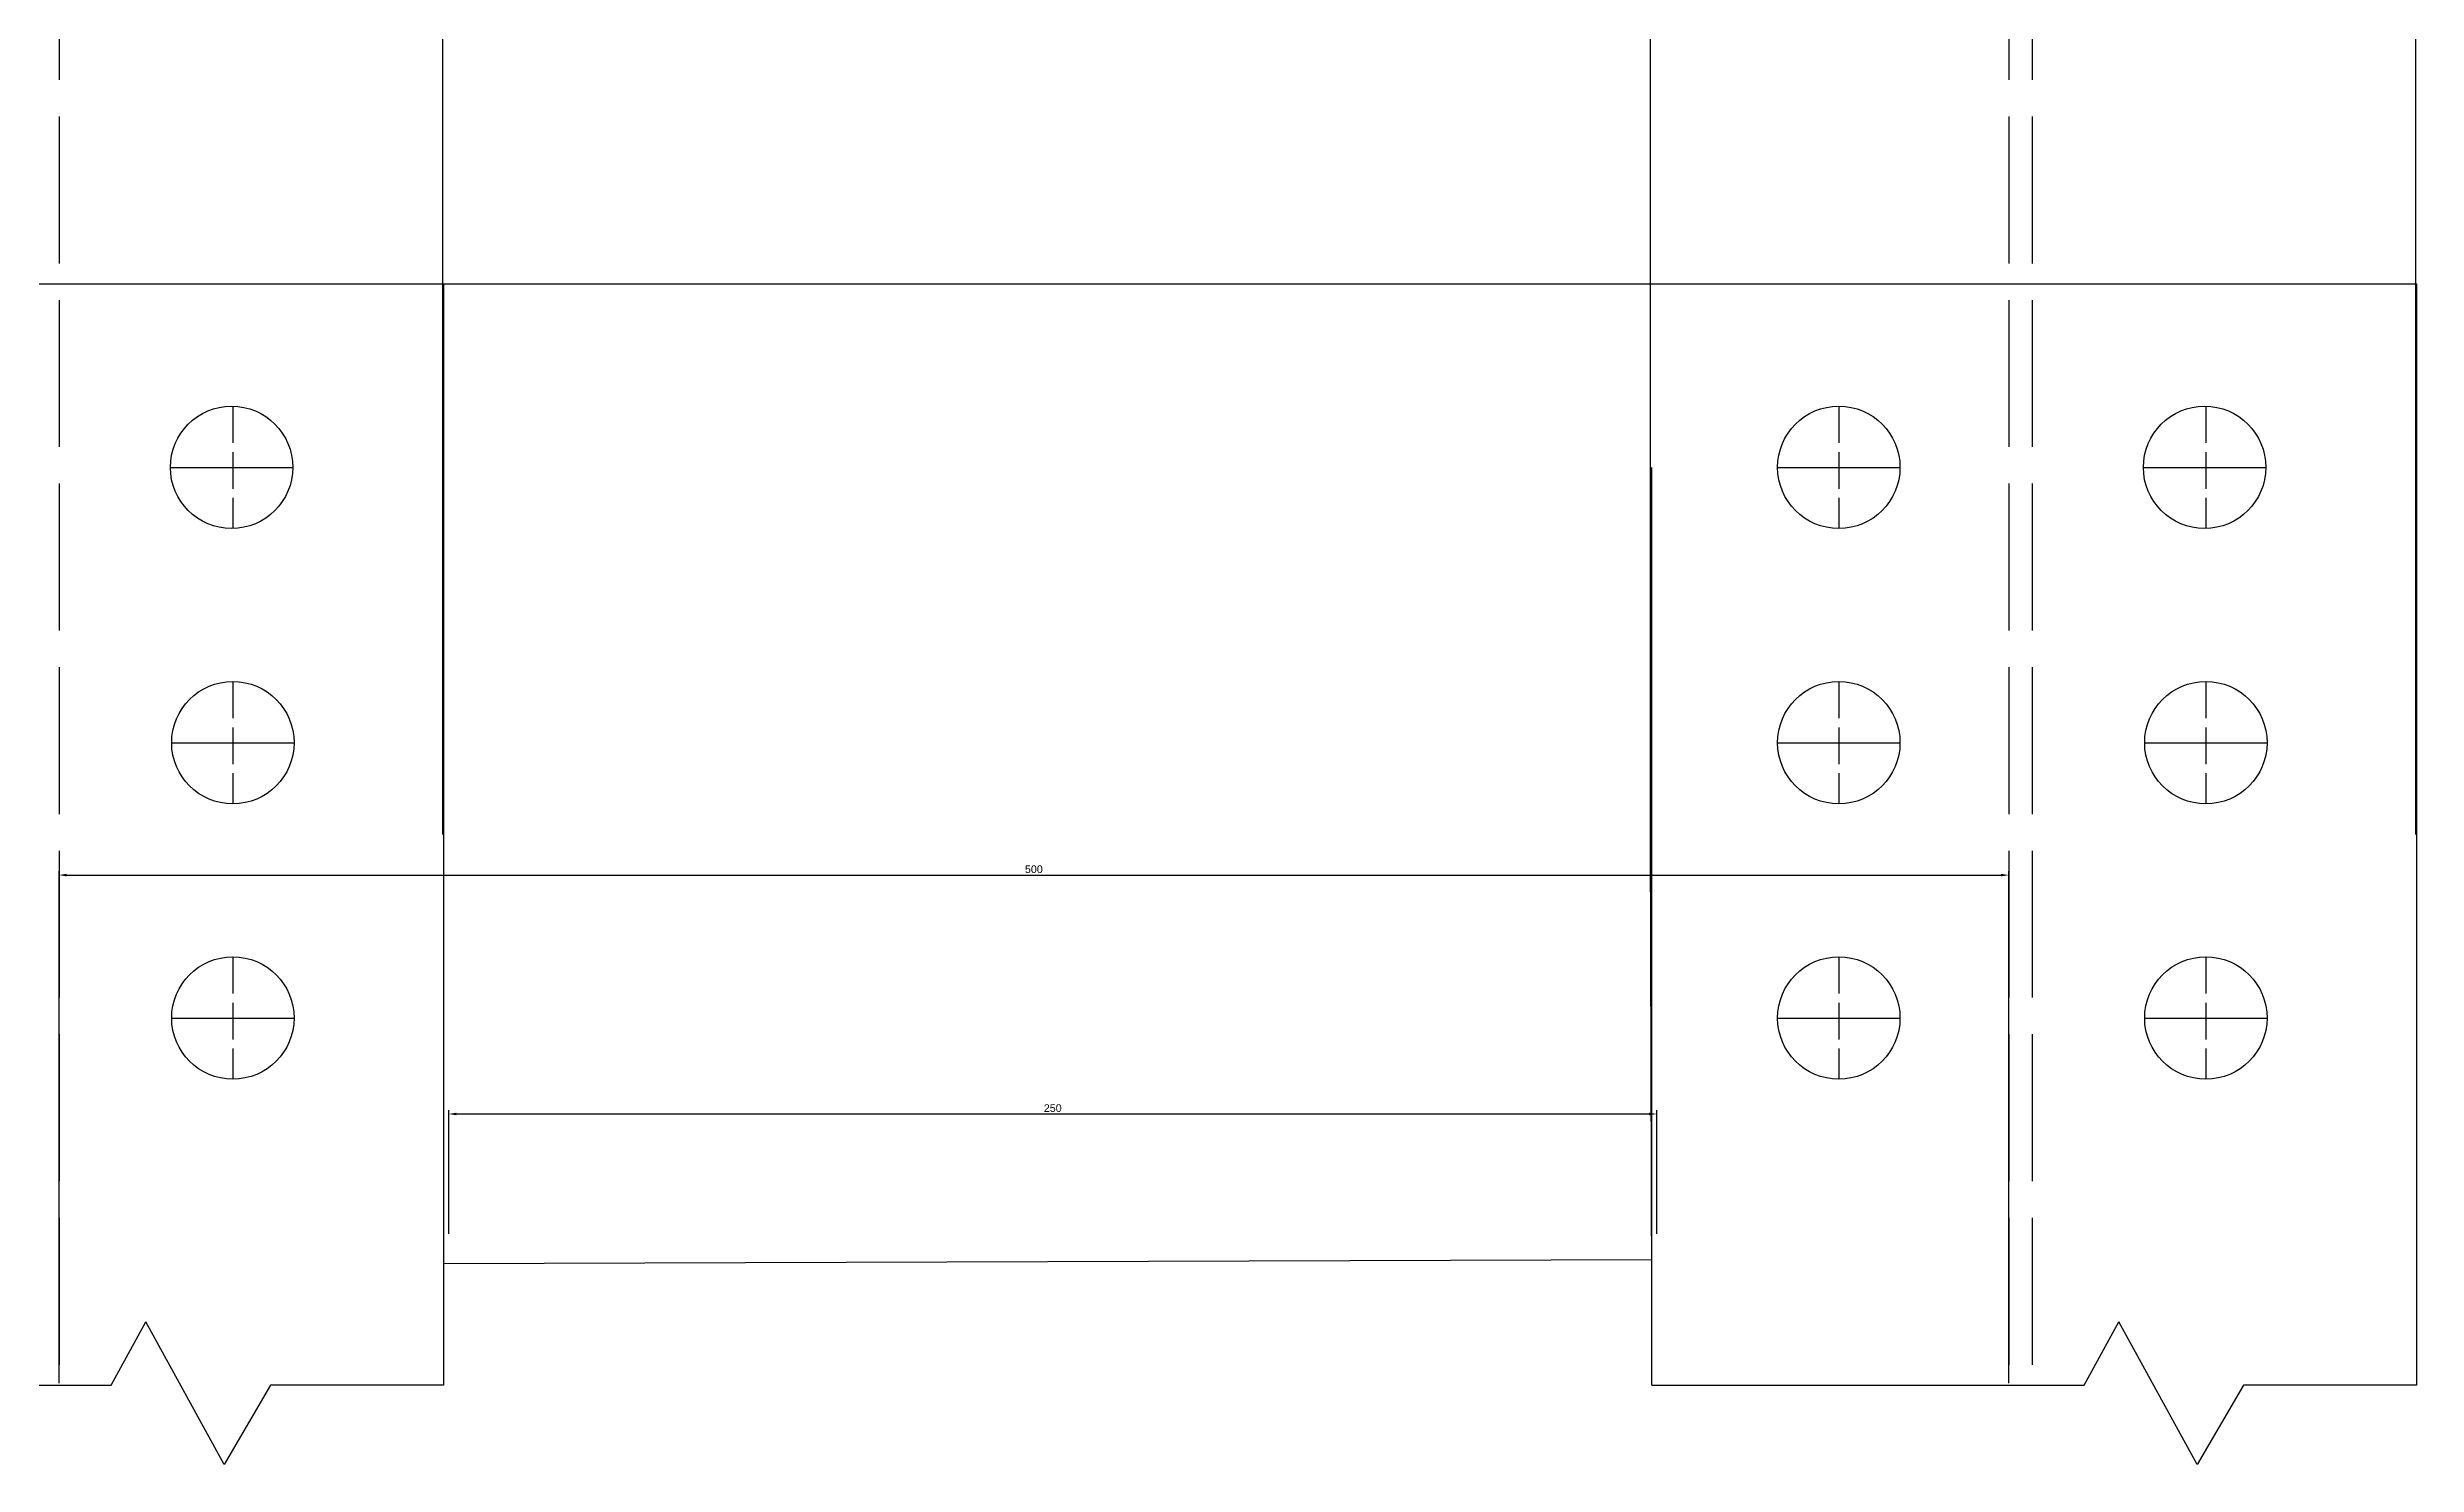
# Model space of a CAD drawing. Header units: millimetres. Extents: x 2847 to 4988, y 1651 to 4619.
# Drawn here: x 3305 to 4080, y 2208 to 2672 of the extents above; entities that cross this region are included whole.
import ezdxf

# ---------------------------------------------------------------- set-up
doc = ezdxf.new("R2010")
doc.units = ezdxf.units.MM
doc.linetypes.add('ACAD_ISO02W100', pattern=[15, 12, -3])
doc.styles.get("Standard").update_dxf_attribs({"font": 'arial.ttf'})
doc.dimstyles.new('ISO-25', dxfattribs={"dimtxt": 2.5, "dimasz": 2.5, "dimexe": 1.25, "dimexo": 0.625, "dimtad": 1, "dimtxsty": 'Standard', "dimcen": 2.5, "dimadec": 0, "dimazin": 0, "dimtfac": 1, "dimtmove": 0, "dimatfit": 3, "dimfxl": 1, "dimarcsym": 0})

# ---------------------------------------------------------------- blocks, each defined once
blk = doc.blocks.new('*D18')
at = {"color": 0, "lineweight": -2, "transparency": 16777216}
for p, q in [((3436.61, 2283.78), (3436.61, 2324.22)), ((3831.46, 2283.78), (3831.46, 2324.22)), ((3439.11, 2322.97), (3828.96, 2322.97))]:
    blk.add_line(p, q, dxfattribs=at)
at = {"color": 0, "transparency": 16777216}
for points in [[(3439.11, 2323.39), (3439.11, 2322.55), (3436.61, 2322.97)], [(3828.96, 2323.39), (3828.96, 2322.55), (3831.46, 2322.97)]]:
    blk.add_solid(points, dxfattribs=at)
at = {"layer": 'DEFPOINTS', "color": 0, "transparency": 16777216}
for p in [(3831.46, 2322.97), (3436.61, 2283.16), (3831.46, 2283.16)]:
    blk.add_point(p, dxfattribs=at)
at = {"color": 0, "transparency": 16777216, "insert": (3634.03, 2324.87), "char_height": 2.5, "attachment_point": 5}
blk.add_mtext('250', dxfattribs=at)
blk = doc.blocks.new('*D24')
at = {"color": 0, "lineweight": -2, "transparency": 16777216}
for p, q in [((3309.24, 2234.96), (3309.24, 2402.31)), ((3311.74, 2401.06), (3943.99, 2401.06)), ((3946.49, 2234.96), (3946.49, 2402.31))]:
    blk.add_line(p, q, dxfattribs=at)
at = {"color": 0, "transparency": 16777216}
for points in [[(3311.74, 2401.48), (3311.74, 2400.64), (3309.24, 2401.06)], [(3943.99, 2401.48), (3943.99, 2400.64), (3946.49, 2401.06)]]:
    blk.add_solid(points, dxfattribs=at)
at = {"layer": 'DEFPOINTS', "color": 0, "transparency": 16777216}
for p in [(3946.49, 2401.06), (3309.24, 2234.34), (3946.49, 2234.34)]:
    blk.add_point(p, dxfattribs=at)
at = {"color": 0, "transparency": 16777216, "insert": (3627.86, 2402.96), "char_height": 2.5, "attachment_point": 5}
blk.add_mtext('500', dxfattribs=at)

msp = doc.modelspace()

# ---------------------------------------------------------------- linework, layer by layer
at = {"linetype": 'ACAD_ISO02W100', "ltscale": 4}
for p, q in [((3309.244, 3729.016), (3309.244, 2234.339)), ((3946.486, 3729.016), (3946.486, 2234.339)), ((3954.086, 3729.016), (3954.086, 2234.339))]:
    msp.add_line(p, q, dxfattribs=at)
for p, q in [((3434.544, 3414.339), (3434.544, 2414.339)), ((3829.387, 2414.339), (3829.387, 3414.339)), ((3184.946, 2594.339), (3434.946, 2594.339)), ((3434.946, 2594.339), (3434.946, 2294.339)), ((3434.946, 2594.339), (3829.788, 2594.339)), ((3829.788, 2594.339), (4079.788, 2594.339)), ((3345.64, 2534.339), (3385.64, 2534.339)), ((3434.544, 2534.339), (3434.946, 2444.339)), ((3829.788, 2444.339), (3829.788, 2534.339)), ((3870.94, 2534.339), (3910.94, 2534.339)), ((3990.483, 2534.339), (4030.483, 2534.339)), ((4079.387, 2534.339), (4079.788, 2444.339)), ((3346.064, 2444.339), (3386.064, 2444.339)), ((3829.788, 2354.339), (3829.788, 2444.339)), ((3870.94, 2444.339), (3910.94, 2444.339)), ((3990.907, 2444.339), (4030.907, 2444.339)), ((3829.788, 2264.339), (3829.387, 2414.339)), ((3346.064, 2354.339), (3386.064, 2354.339)), ((3829.788, 2294.339), (3829.788, 2354.339)), ((3870.94, 2354.339), (3910.94, 2354.339)), ((3990.907, 2354.339), (4030.907, 2354.339)), ((3434.946, 2294.339), (3434.946, 2234.339)), ((3829.788, 2234.339), (3829.788, 2294.339)), ((3829.788, 2234.339), (3829.788, 2294.339)), ((3434.946, 2274.149), (3829.788, 2275.399)), ((3326.325, 2234.339), (3337.63, 2255.047)), ((3363.256, 2208.357), (3337.63, 2255.047)), ((3971.168, 2234.339), (3982.473, 2255.047)), ((4008.099, 2208.357), (3982.473, 2255.047)), ((3184.946, 2234.339), (3326.325, 2234.339)), ((3378.329, 2234.339), (3363.256, 2208.357)), ((3434.946, 2234.339), (3378.329, 2234.339)), ((3829.788, 2234.339), (3971.168, 2234.339)), ((4023.172, 2234.339), (4008.099, 2208.357)), ((4079.788, 2234.339), (4023.172, 2234.339))]:
    msp.add_line(p, q)
at = {"linetype": 'ACAD_ISO02W100'}
for p, q in [((3366.064, 2554.335), (3366.064, 2514.344)), ((3890.94, 2554.339), (3890.94, 2514.339)), ((4010.907, 2554.335), (4010.907, 2514.344)), ((3366.064, 2464.339), (3366.064, 2424.339)), ((3890.94, 2464.339), (3890.94, 2424.339)), ((4010.907, 2464.339), (4010.907, 2424.339)), ((3366.064, 2374.339), (3366.064, 2334.339)), ((3890.94, 2374.339), (3890.94, 2334.339)), ((4010.907, 2374.339), (4010.907, 2334.339))]:
    msp.add_line(p, q, dxfattribs=at)
for points in [[(4079.387, 3764.91), (4079.387, 3514.339), (4079.387, 3414.339), (4079.387, 2414.339)], [(4079.788, 2594.339), (4079.788, 2294.339), (4079.788, 2234.339)]]:
    msp.add_lwpolyline(points)
for centre in [(3365.64, 2534.339), (3890.94, 2534.339), (4010.483, 2534.339), (3366.064, 2444.339), (3890.94, 2444.339), (4010.907, 2444.339), (3366.064, 2354.339), (3890.94, 2354.339), (4010.907, 2354.339)]:
    msp.add_circle(centre, 20)

# ---------------------------------------------------------------- dimensions: what is measured, and where the dimension line sits
for base, p1, p2, text, picture, middle in [((3946.486, 2401.059), (3309.244, 2234.339), (3946.486, 2234.339), '500', '*D24', (3627.865, 2402.961)), ((3831.456, 2322.968), (3436.614, 2283.159), (3831.456, 2283.159), '250', '*D18', (3634.035, 2324.87))]:
    dim = msp.add_linear_dim(base=base, p1=p1, p2=p2, text=text, dimstyle='ISO-25')
    dim.commit()
    dim.dimension.update_dxf_attribs({"geometry": picture, "text_midpoint": middle})

doc.saveas('drawing.dxf')
